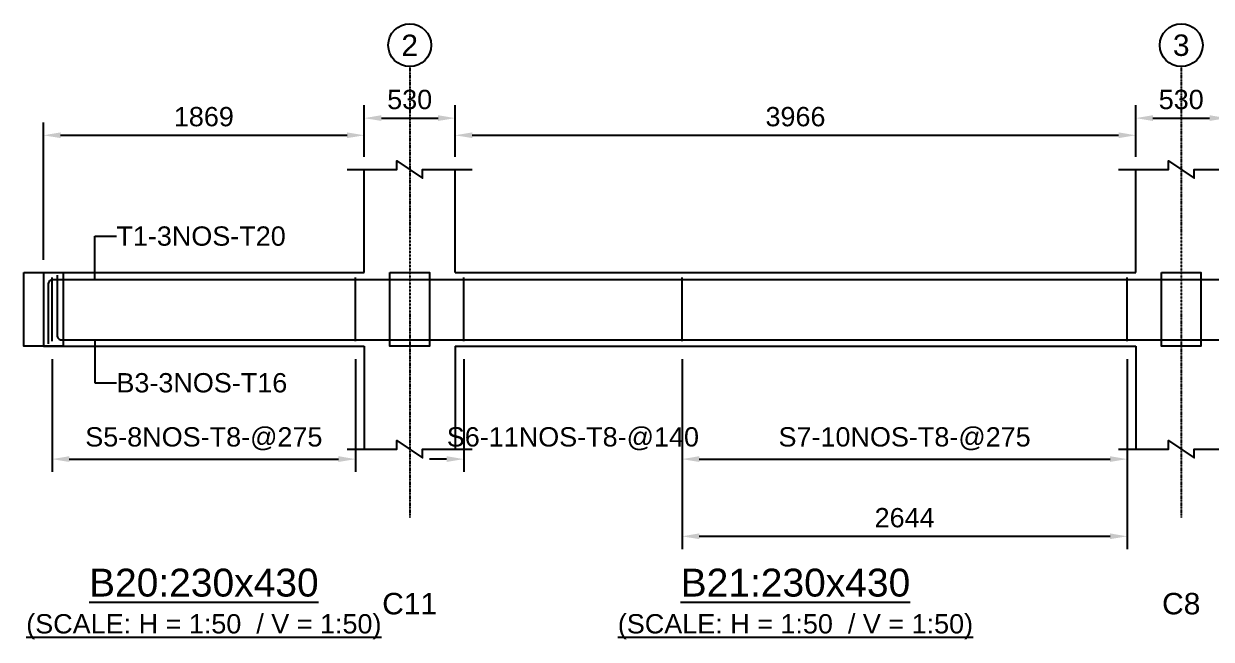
# Model space of a CAD drawing. Header units: inches. Extents: x -816171 to 9366335, y -450961 to 689132.
# Drawn here: x 4047303 to 4061143, y 224184 to 231359 of the extents above; entities that cross this region are included whole.
import ezdxf
from ezdxf.enums import TextEntityAlignment as Align

# ---------------------------------------------------------------- set-up
doc = ezdxf.new("R2010")
doc.units = ezdxf.units.IN
doc.header["$MEASUREMENT"] = 0
doc.linetypes.add('SCCenter', pattern=[1.2, 0.5, -0.3, 0.1, -0.3])
doc.linetypes.add('SCHidden', pattern=[1000, 500, -500])
for name, color, linetype in [('Concrete Line', 2, 'Continuous'), ('Cut Line', 31, 'Continuous'), ('Dimension', 31, 'Continuous'), ('Grid', 8, 'Continuous'), ('Labels', 4, 'Continuous'), ('Labels_Support', 4, 'Continuous'), ('Link', 225, 'Continuous'), ('Reinforcement', 130, 'Continuous'), ('Text', 31, 'Continuous')]:
    doc.layers.add(name, color=color, linetype=linetype)
doc.styles.add('SC-SansSerif', font='SansSerif')
doc.styles.get("Standard").update_dxf_attribs({"font": 'txt.shx'})
doc.dimstyles.new('SCBBSDimStyl', dxfattribs={"dimtxt": 225, "dimasz": 200, "dimexe": 150, "dimexo": 150, "dimgap": 100, "dimtad": 1, "dimtoh": 1, "dimdec": 0, "dimzin": 0, "dimdsep": 46, "dimtxsty": 'SC-SansSerif', "dimcen": 0.09, "dimclrd": 8, "dimclre": 8, "dimclrt": 31, "dimadec": 0, "dimazin": 0, "dimtfac": 1, "dimtdec": 0, "dimtix": 1, "dimtofl": 0, "dimtmove": 0, "dimatfit": 3, "dimfxl": 1, "dimtolj": 1, "dimtzin": 0, "dimarcsym": 0})
doc.dimstyles.get("Standard").update_dxf_attribs({"dimtxt": 0.18, "dimasz": 0.18, "dimexe": 0.18, "dimexo": 0.0625, "dimgap": 0.09, "dimtad": 0, "dimtih": 1, "dimtoh": 1, "dimdec": 4, "dimzin": 0, "dimdsep": 46, "dimtxsty": 'Standard', "dimcen": 0.09, "dimadec": 0, "dimazin": 0, "dimtfac": 1, "dimtdec": 4, "dimtofl": 0, "dimtmove": 0, "dimatfit": 3, "dimfxl": 1, "dimtolj": 1, "dimtzin": 0, "dimarcsym": 0})

# ---------------------------------------------------------------- blocks, each defined once
blk = doc.blocks.new('*D1688')
at = {"layer": 'DEFPOINTS', "color": 0, "transparency": 16777216}
for p in [(4047633, 227599), (4051171, 227599), (4051171, 226284)]:
    blk.add_point(p, dxfattribs=at)
at = {"layer": 'Dimension', "color": 8, "lineweight": -2, "transparency": 16777216}
for p, q in [((4047633, 227449), (4047633, 226134)), ((4051171, 227449), (4051171, 226134)), ((4047833, 226284), (4050971, 226284))]:
    blk.add_line(p, q, dxfattribs=at)
at = {"layer": 'Dimension', "color": 8, "transparency": 16777216}
for points in [[(4047833, 226318), (4047833, 226251), (4047633, 226284)], [(4050971, 226318), (4050971, 226251), (4051171, 226284)]]:
    blk.add_solid(points, dxfattribs=at)
at = {"layer": 'Dimension', "color": 31, "transparency": 16777216, "insert": (4049402, 226521), "char_height": 225, "attachment_point": 5, "style": 'SC-SansSerif'}
blk.add_mtext('\\A1;S5-8NOS-T8-@275', dxfattribs=at)
blk = doc.blocks.new('*D1689')
at = {"layer": 'DEFPOINTS', "color": 0, "transparency": 16777216}
for p in [(4052431, 227599), (4054975, 227599), (4054975, 226284)]:
    blk.add_point(p, dxfattribs=at)
at = {"layer": 'Dimension', "color": 8, "lineweight": -2, "transparency": 16777216}
for p, q in [((4052431, 227449), (4052431, 226134)), ((4054975, 227449), (4054975, 226134)), ((4052231, 226284), (4052031, 226284)), ((4055175, 226284), (4055375, 226284))]:
    blk.add_line(p, q, dxfattribs=at)
at = {"layer": 'Dimension', "color": 8, "transparency": 16777216}
for points in [[(4052231, 226318), (4052231, 226251), (4052431, 226284)], [(4055175, 226318), (4055175, 226251), (4054975, 226284)]]:
    blk.add_solid(points, dxfattribs=at)
at = {"layer": 'Dimension', "color": 31, "transparency": 16777216, "insert": (4053703, 226521), "char_height": 225, "attachment_point": 5, "style": 'SC-SansSerif'}
blk.add_mtext('\\A1;S6-11NOS-T8-@140', dxfattribs=at)
blk = doc.blocks.new('*D1690')
at = {"layer": 'DEFPOINTS', "color": 0, "transparency": 16777216}
for p in [(4054975, 227599), (4060163, 227599), (4060163, 226284)]:
    blk.add_point(p, dxfattribs=at)
at = {"layer": 'Dimension', "color": 8, "lineweight": -2, "transparency": 16777216}
for p, q in [((4054975, 227449), (4054975, 226134)), ((4060163, 227449), (4060163, 226134)), ((4055175, 226284), (4059963, 226284))]:
    blk.add_line(p, q, dxfattribs=at)
at = {"layer": 'Dimension', "color": 8, "transparency": 16777216}
for points in [[(4055175, 226318), (4055175, 226251), (4054975, 226284)], [(4059963, 226318), (4059963, 226251), (4060163, 226284)]]:
    blk.add_solid(points, dxfattribs=at)
at = {"layer": 'Dimension', "color": 31, "transparency": 16777216, "insert": (4057569, 226521), "char_height": 225, "attachment_point": 5, "style": 'SC-SansSerif'}
blk.add_mtext('\\A1;S7-10NOS-T8-@275', dxfattribs=at)
blk = doc.blocks.new('*D1691')
at = {"layer": 'DEFPOINTS', "color": 0, "transparency": 16777216}
for p in [(4054975, 227599), (4060163, 227599), (4060163, 225384)]:
    blk.add_point(p, dxfattribs=at)
at = {"layer": 'Dimension', "color": 8, "lineweight": -2, "transparency": 16777216}
for p, q in [((4054975, 227449), (4054975, 225234)), ((4060163, 227449), (4060163, 225234)), ((4055175, 225384), (4059963, 225384))]:
    blk.add_line(p, q, dxfattribs=at)
at = {"layer": 'Dimension', "color": 8, "transparency": 16777216}
for points in [[(4055175, 225418), (4055175, 225351), (4054975, 225384)], [(4059963, 225418), (4059963, 225351), (4060163, 225384)]]:
    blk.add_solid(points, dxfattribs=at)
at = {"layer": 'Dimension', "color": 31, "transparency": 16777216, "insert": (4057569, 225600), "char_height": 225, "attachment_point": 5, "style": 'SC-SansSerif'}
blk.add_mtext('\\A1;2644', dxfattribs=at)
blk = doc.blocks.new('*D1699')
at = {"layer": 'DEFPOINTS', "color": 0, "transparency": 16777216}
for p in [(4051271, 230059), (4051271, 229659), (4047533, 228459)]:
    blk.add_point(p, dxfattribs=at)
at = {"layer": 'Dimension', "color": 8, "lineweight": -2, "transparency": 16777216}
for p, q in [((4047533, 228609), (4047533, 230209)), ((4051271, 229809), (4051271, 230209)), ((4047733, 230059), (4051071, 230059))]:
    blk.add_line(p, q, dxfattribs=at)
at = {"layer": 'Dimension', "color": 8, "transparency": 16777216}
for points in [[(4047733, 230093), (4047733, 230026), (4047533, 230059)], [(4051071, 230093), (4051071, 230026), (4051271, 230059)]]:
    blk.add_solid(points, dxfattribs=at)
at = {"layer": 'Dimension', "color": 31, "transparency": 16777216, "insert": (4049402, 230275), "char_height": 225, "attachment_point": 5, "style": 'SC-SansSerif'}
blk.add_mtext('\\A1;1869', dxfattribs=at)
blk = doc.blocks.new('*D1700')
at = {"layer": 'DEFPOINTS', "color": 0, "transparency": 16777216}
for p in [(4060263, 230059), (4052331, 229659), (4060263, 229659)]:
    blk.add_point(p, dxfattribs=at)
at = {"layer": 'Dimension', "color": 8, "lineweight": -2, "transparency": 16777216}
for p, q in [((4052331, 229809), (4052331, 230209)), ((4060263, 229809), (4060263, 230209)), ((4052531, 230059), (4060063, 230059))]:
    blk.add_line(p, q, dxfattribs=at)
at = {"layer": 'Dimension', "color": 8, "transparency": 16777216}
for points in [[(4052531, 230093), (4052531, 230026), (4052331, 230059)], [(4060063, 230093), (4060063, 230026), (4060263, 230059)]]:
    blk.add_solid(points, dxfattribs=at)
at = {"layer": 'Dimension', "color": 31, "transparency": 16777216, "insert": (4056297, 230275), "char_height": 225, "attachment_point": 5, "style": 'SC-SansSerif'}
blk.add_mtext('\\A1;3966', dxfattribs=at)
blk = doc.blocks.new('*D1703')
at = {"layer": 'DEFPOINTS', "color": 0, "transparency": 16777216}
for p in [(4052331, 230259), (4051271, 229659), (4052331, 229659)]:
    blk.add_point(p, dxfattribs=at)
at = {"layer": 'Dimension', "color": 8, "lineweight": -2, "transparency": 16777216}
for p, q in [((4051271, 229809), (4051271, 230409)), ((4052331, 229809), (4052331, 230409)), ((4051471, 230259), (4052131, 230259))]:
    blk.add_line(p, q, dxfattribs=at)
at = {"layer": 'Dimension', "color": 8, "transparency": 16777216}
for points in [[(4051471, 230293), (4051471, 230226), (4051271, 230259)], [(4052131, 230293), (4052131, 230226), (4052331, 230259)]]:
    blk.add_solid(points, dxfattribs=at)
at = {"layer": 'Dimension', "color": 31, "transparency": 16777216, "insert": (4051801, 230475), "char_height": 225, "attachment_point": 5, "style": 'SC-SansSerif'}
blk.add_mtext('\\A1;530', dxfattribs=at)
blk = doc.blocks.new('*D1704')
at = {"layer": 'DEFPOINTS', "color": 0, "transparency": 16777216}
for p in [(4061323, 230259), (4060263, 229659), (4061323, 229659)]:
    blk.add_point(p, dxfattribs=at)
at = {"layer": 'Dimension', "color": 8, "lineweight": -2, "transparency": 16777216}
for p, q in [((4060263, 229809), (4060263, 230409)), ((4061323, 229809), (4061323, 230409)), ((4060463, 230259), (4061123, 230259))]:
    blk.add_line(p, q, dxfattribs=at)
at = {"layer": 'Dimension', "color": 8, "transparency": 16777216}
for points in [[(4060463, 230293), (4060463, 230226), (4060263, 230259)], [(4061123, 230293), (4061123, 230226), (4061323, 230259)]]:
    blk.add_solid(points, dxfattribs=at)
at = {"layer": 'Dimension', "color": 31, "transparency": 16777216, "insert": (4060793, 230475), "char_height": 225, "attachment_point": 5, "style": 'SC-SansSerif'}
blk.add_mtext('\\A1;530', dxfattribs=at)

msp = doc.modelspace()

# ---------------------------------------------------------------- linework, layer by layer
at = {"layer": 'Concrete Line'}
for p, q in [((4051270.93542, 228459.32331), (4051270.93542, 229659.32331)), ((4052330.93542, 228459.32331), (4052330.93542, 229659.32331)), ((4060262.93542, 228459.32331), (4060262.93542, 229659.32331)), ((4047532.93542, 228459.32331), (4047532.93542, 227599.32331)), ((4051270.93542, 227599.32331), (4051270.93542, 226399.32331)), ((4052330.93542, 227599.32331), (4052330.93542, 226399.32331)), ((4060262.93542, 227599.32331), (4060262.93542, 226399.32331))]:
    msp.add_line(p, q, dxfattribs=at)
for points in [[(4047302.93542, 228459.32331), (4047762.93542, 228459.32331), (4047762.93542, 228459.32331), (4047762.93542, 227599.32331), (4047762.93542, 227599.32331), (4047302.93542, 227599.32331), (4047302.93542, 227599.32331), (4047302.93542, 228459.32331)], [(4051570.93542, 228459.32331), (4052030.93542, 228459.32331), (4052030.93542, 228459.32331), (4052030.93542, 227599.32331), (4052030.93542, 227599.32331), (4051570.93542, 227599.32331), (4051570.93542, 227599.32331), (4051570.93542, 228459.32331)], [(4060562.93542, 228459.32331), (4061022.93542, 228459.32331), (4061022.93542, 228459.32331), (4061022.93542, 227599.32331), (4061022.93542, 227599.32331), (4060562.93542, 227599.32331), (4060562.93542, 227599.32331), (4060562.93542, 228459.32331)]]:
    msp.add_lwpolyline(points, close=True, dxfattribs=at)
at = {"layer": 'Concrete Line', "linetype": 'SCHidden'}
for points in [[(4047302.93542, 228459.32331), (4047762.93542, 228459.32331), (4047762.93542, 228459.32331), (4047762.93542, 227599.32331), (4047762.93542, 227599.32331), (4047302.93542, 227599.32331), (4047302.93542, 227599.32331), (4047302.93542, 228459.32331)], [(4051570.93542, 228459.32331), (4052030.93542, 228459.32331), (4052030.93542, 228459.32331), (4052030.93542, 227599.32331), (4052030.93542, 227599.32331), (4051570.93542, 227599.32331), (4051570.93542, 227599.32331), (4051570.93542, 228459.32331)], [(4060562.93542, 228459.32331), (4061022.93542, 228459.32331), (4061022.93542, 228459.32331), (4061022.93542, 227599.32331), (4061022.93542, 227599.32331), (4060562.93542, 227599.32331), (4060562.93542, 227599.32331), (4060562.93542, 228459.32331)]]:
    msp.add_lwpolyline(points, close=True, dxfattribs=at)
at = {"layer": 'Concrete Line'}
for points in [[(4047532.93542, 228459.32331), (4051270.93542, 228459.32331)], [(4052330.93542, 228459.32331), (4060262.93542, 228459.32331)], [(4047532.93542, 227599.32331), (4051270.93542, 227599.32331)], [(4052330.93542, 227599.32331), (4060262.93542, 227599.32331)]]:
    msp.add_lwpolyline(points, dxfattribs=at)
at = {"layer": 'Cut Line'}
for points in [[(4051070.93542, 229659.32331), (4051650.93542, 229659.32331), (4051650.93542, 229759.32331), (4051950.93542, 229559.32331), (4051950.93542, 229659.32331), (4052530.93542, 229659.32331)], [(4060062.93542, 229659.32331), (4060642.93542, 229659.32331), (4060642.93542, 229759.32331), (4060942.93542, 229559.32331), (4060942.93542, 229659.32331), (4061522.93542, 229659.32331)], [(4051070.93542, 226399.32331), (4051650.93542, 226399.32331), (4051650.93542, 226499.32331), (4051950.93542, 226299.32331), (4051950.93542, 226399.32331), (4052530.93542, 226399.32331)], [(4060062.93542, 226399.32331), (4060642.93542, 226399.32331), (4060642.93542, 226499.32331), (4060942.93542, 226299.32331), (4060942.93542, 226399.32331), (4061522.93542, 226399.32331)]]:
    msp.add_lwpolyline(points, dxfattribs=at)
at = {"layer": 'Grid', "linetype": 'SCCenter'}
for p, q in [((4051800.93542, 230859.32331), (4051800.93542, 225599.32331)), ((4060792.93542, 230859.32331), (4060792.93542, 225599.32331))]:
    msp.add_line(p, q, dxfattribs=at)
at = {"layer": 'Grid'}
for centre in [(4051800.93542, 231109.32331), (4060792.93542, 231109.32331)]:
    msp.add_circle(centre, 250, dxfattribs=at)
at = {"layer": 'Link'}
for p, q in [((4047632.93542, 227659.32331), (4047632.93542, 228399.32331)), ((4051170.93542, 227659.32331), (4051170.93542, 228399.32331)), ((4052430.93542, 227659.32331), (4052430.93542, 228399.32331)), ((4054974.9413, 227659.32331), (4054974.9413, 228399.32331)), ((4060162.93542, 227659.32331), (4060162.93542, 228399.32331))]:
    msp.add_line(p, q, dxfattribs=at)
at = {"layer": 'Reinforcement'}
for points in [[(4047592.93542, 227629.32331), (4047592.93542, 228329.32331, -0.4142135624), (4047642.93542, 228379.32331), (4067946.43994, 228379.32331), (4068186.43994, 228327.32331), (4070346.43994, 228327.32331)], [(4047692.93542, 228429.32331), (4047692.93542, 227725.32331, 0.4142135624), (4047742.93542, 227675.32331), (4068557.43553, 227675.32331), (4068749.43553, 227723.32331), (4070477.43553, 227723.32331)]]:
    msp.add_lwpolyline(points, format="xyb", dxfattribs=at)

# ---------------------------------------------------------------- texts
at = {"layer": 'Grid', "style": 'SC-SansSerif'}
for s, p in [('2', (4051800.93542, 231109.32331)), ('3', (4060792.93542, 231109.32331))]:
    msp.add_text(s, height=250, dxfattribs=at).set_placement(p, align=Align.MIDDLE)
at = {"layer": 'Labels', "style": 'SC-SansSerif'}
for s, p in [('%%uB20:230x430', (4049401.93542, 224584.32331)), ('%%uB21:230x430', (4056296.93542, 224584.32331))]:
    msp.add_text(s, height=325, dxfattribs=at).set_placement(p, align=Align.BOTTOM_CENTER)
at = {"layer": 'Labels_Support', "style": 'SC-SansSerif'}
for s, p in [('C11', (4051800.93542, 224399.32331)), ('C8', (4060792.93542, 224399.32331))]:
    msp.add_text(s, height=250, dxfattribs=at).set_placement(p, align=Align.BOTTOM_CENTER)
at = {"layer": 'Text', "style": 'SC-SansSerif'}
for s, p in [('T1-3NOS-T20', (4048382.93542, 228884.32331)), ('B3-3NOS-T16', (4048382.93542, 227174.32331))]:
    msp.add_text(s, height=225, dxfattribs=at).set_placement(p, align=Align.MIDDLE_LEFT)
for p in [(4049401.93542, 224184.32331), (4056296.93542, 224184.32331)]:
    msp.add_text('%%u(SCALE: H = 1:50  / V = 1:50)', height=225, dxfattribs=at).set_placement(p, align=Align.BOTTOM_CENTER)

# ---------------------------------------------------------------- dimensions: what is measured, and where the dimension line sits
at = {"layer": 'Dimension'}
for base, p1, p2, text, picture, middle in [((4052330.93542, 230259.32331), (4051270.93542, 229659.32331), (4052330.93542, 229659.32331), '530', '*D1703', (4051800.93542, 230475.37269)), ((4061322.93542, 230259.32331), (4060262.93542, 229659.32331), (4061322.93542, 229659.32331), '530', '*D1704', (4060792.93542, 230475.37269)), ((4051270.93542, 230059.32331), (4047532.93542, 228459.32331), (4051270.93542, 229659.32331), '1869', '*D1699', (4049401.93542, 230275.37269)), ((4060262.93542, 230059.32331), (4052330.93542, 229659.32331), (4060262.93542, 229659.32331), '3966', '*D1700', (4056296.93542, 230275.37269)), ((4051170.93542, 226284.32331), (4047632.93542, 227599.32331), (4051170.93542, 227599.32331), 'S5-8NOS-T8-@275', '*D1688', (4049401.93542, 226521.05171)), ((4054974.94132, 226284.32331), (4052430.93542, 227599.32331), (4054974.94132, 227599.32331), 'S6-11NOS-T8-@140', '*D1689', (4053702.93837, 226521.05171)), ((4060162.93542, 226284.32331), (4054974.94132, 227599.32331), (4060162.93542, 227599.32331), 'S7-10NOS-T8-@275', '*D1690', (4057568.93837, 226521.05171)), ((4060162.93542, 225384.32331), (4054974.94132, 227599.32331), (4060162.93542, 227599.32331), '2644', '*D1691', (4057568.93837, 225600.37269))]:
    dim = msp.add_linear_dim(base=base, p1=p1, p2=p2, text=text, dimstyle='SCBBSDimStyl', dxfattribs=at)
    dim.commit()
    dim.dimension.update_dxf_attribs({"geometry": picture, "text_midpoint": middle})

# ---------------------------------------------------------------- leaders
at = {"layer": 'Dimension', "color": 8}
for points in [[(4048132.93542, 228379.32331), (4048132.93542, 228884.32331), (4048382.93542, 228884.32331)], [(4048132.93542, 227675.32331), (4048132.93542, 227174.32331), (4048382.93542, 227174.32331)]]:
    msp.add_leader(points, dimstyle='Standard', dxfattribs=at)

doc.saveas('drawing.dxf')
